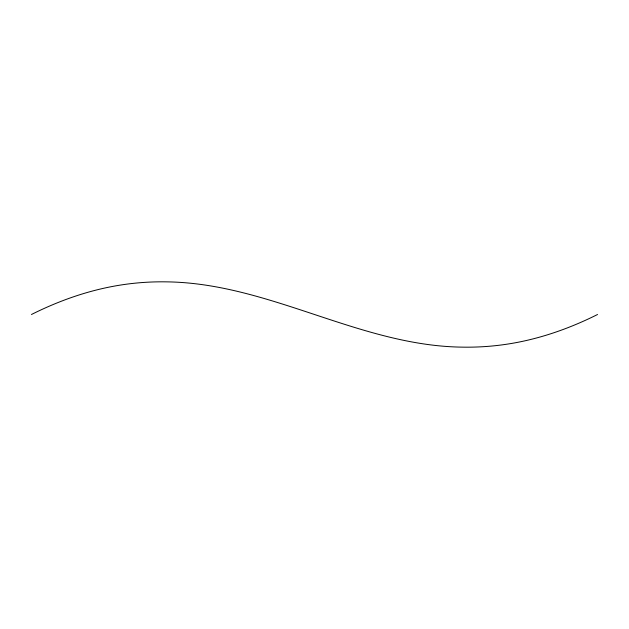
<?xml version="1.0" encoding="UTF-8"?>
<svg xmlns="http://www.w3.org/2000/svg" width="629" height="629" viewBox="0 0 629 629"><rect width="100%" height="100%" fill="white"/><g stroke="black" fill="none" stroke-linecap="round" stroke-linejoin="round"><path stroke-width="0.94" d="M31.45 314.5C56.594 301.92 83.248 292.163 110.869 286.761A266.397 266.397 0 0 1 166.811 281.863C269.369 283.192 359.631 345.808 462.189 347.137A266.397 266.397 0 0 0 518.131 342.247C545.752 336.829 572.414 327.08 597.55 314.5"/></g></svg>
